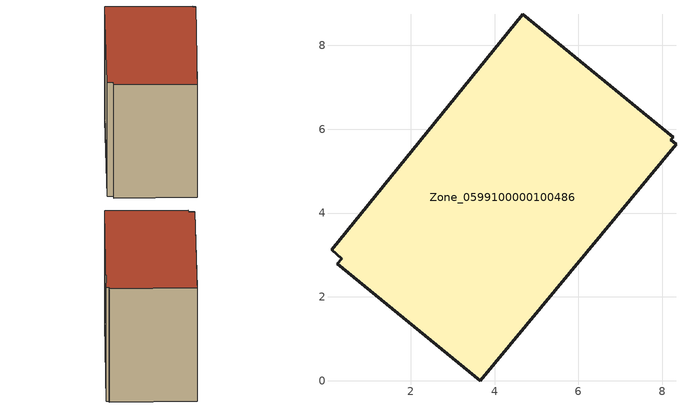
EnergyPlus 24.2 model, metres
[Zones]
Zone_0599100000100486
 floor ground (C_G): 3.66,0 0.25,2.79 0.36,2.91 0.11,3.13 4.67,8.74 8.26,5.81 8.2,5.75 8.33,5.64 z0
 wall outside (C_F): 3.66,0 8.33,5.64 8.2,5.75 8.26,5.81 4.67,8.74 0.11,3.13 0.36,2.91 0.25,2.79 3.66,0 z0:7.17
 roof outside (C_R): 0.25,2.79 3.66,0 8.33,5.64 8.2,5.75 8.26,5.81 4.67,8.74 0.11,3.13 0.36,2.91 z7.17
[BUILDING]
Pand.0599100000100486: North Axis=0; Terrain=City; Loads Convergence Tolerance Value=0.04; Temperature Convergence Tolerance Value=0.4; Solar Distribution=FullExterior; Maximum Number of Warmup Days=25; Minimum Number of Warmup Days=1
[Site:Location]
Rotterdam.The.Hague.AP_ZH_NLD Design_Conditions: Latitude=51.96; Longitude=4.45; Time Zone=1; Elevation=-4.5
[SITE:GROUNDTEMPERATURE:BUILDINGSURFACE]
18, 18, 18, 18, 18, 18, 18, 18, 18, 18, 18, 18
[MATERIAL] Thermal Absorptance=0.9; Solar Absorptance=0.7; Visible Absorptance=0.7
Name | Roughness | Thickness | Conductivity | Density | Specific Heat
G.TI.1946 | MediumSmooth | 0.15 | 1 | 540 | 1210
F.TI.1946 | Rough | 0.3 | 0.857143 | 1920 | 840
R.TI.1946 | MediumRough | 0.2 | 0.1 | 1500 | 1000
[CONSTRUCTION]
C_G: G.TI.1946
C_F: F.TI.1946
C_R: R.TI.1946
[ZONE]
Zone_0599100000100486: Type=1; Multiplier=1; Ceiling Height=Autocalculate; Volume=Autocalculate; Floor Area=autocalculate; Part of Total Floor Area=Yes
[ZONEINFILTRATION:DESIGNFLOWRATE]
Infil_Zone_0599100000100486: Zone or ZoneList or Space or SpaceList=Zone_0599100000100486; Schedule=AlwaysOn; Design Flow Rate Calculation Method=Flow/Area; Flow Rate per Floor Area=0.003; Constant Term Coefficient=1; Temperature Term Coefficient=0; Velocity Term Coefficient=0; Velocity Squared Term Coefficient=0
[HVACTEMPLATE:ZONE:IDEALLOADSAIRSYSTEM]
Zone_0599100000100486: Maximum Heating Supply Air Temperature=50; Minimum Cooling Supply Air Temperature=13; Maximum Heating Supply Air Humidity Ratio=0.0156; Minimum Cooling Supply Air Humidity Ratio=0.0077; Heating Limit=NoLimit; Cooling Limit=NoLimit; Dehumidification Control Type=ConstantSensibleHeatRatio; Cooling Sensible Heat Ratio=0.7; Dehumidification Setpoint=60; Humidification Control Type=None; Humidification Setpoint=30; Outdoor Air Method=None; Outdoor Air Flow Rate per Person=0.00944; Outdoor Air Flow Rate per Zone Floor Area=0; Outdoor Air Flow Rate per Zone=0; Demand Controlled Ventilation Type=None; Outdoor Air Economizer Type=NoEconomizer; Heat Recovery Type=None; Sensible Heat Recovery Effectiveness=0.7; Latent Heat Recovery Effectiveness=0.65
[ZONECONTROL:THERMOSTAT]
ThermostatControl_Zone_0599100000100486: Zone or ZoneList=Zone_0599100000100486; Control Type Schedule=DualSetpointControlType; Control 1=Thermostat_Zone_0599100000100486; Temperature Difference Between Cutout And Setpoint=0
[THERMOSTATSETPOINT:DUALSETPOINT]
Thermostat_Zone_0599100000100486: Heating Setpoint Temperature Schedule=HeatingSetpoint_Zone_0599100000100486; Cooling Setpoint Temperature Schedule=CoolingSetpoint_Zone_0599100000100486
[SCHEDULE:COMPACT]
HeatingSetpoint_Zone_0599100000100486: Through: 12/31, For: AllDays, Until: 24:00, 21
CoolingSetpoint_Zone_0599100000100486: Through: 12/31, For: AllDays, Until: 24:00, 24
DualSetpointControlType: Through: 12/31, For: AllDays, Until: 24:00, 4
AlwaysOn: Through: 12/31, For: AllDays, Until: 24:00, 1
